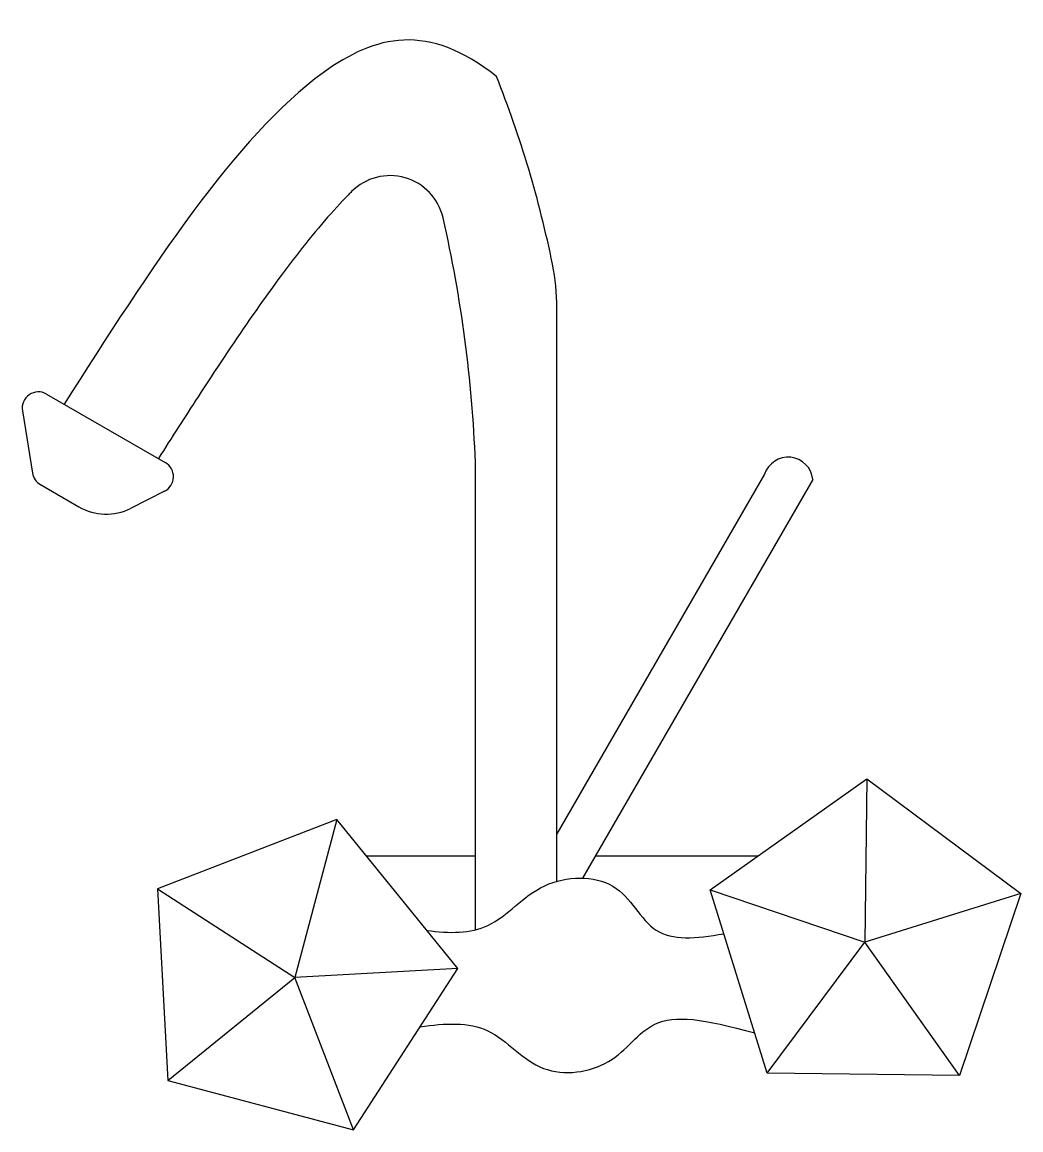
# Model space of a CAD drawing. Header units: millimetres. Extents: x -229.9 to -211.5, y 537.8 to 558.2.
import ezdxf

# ---------------------------------------------------------------- set-up
doc = ezdxf.new("R2010")
doc.units = ezdxf.units.MM

msp = doc.modelspace()

# ---------------------------------------------------------------- linework, layer by layer
for p, q in [((-220.049, 550.143), (-220.049, 552.972)), ((-229.434, 551.385), (-227.251, 550.125)), ((-229.88, 551.077), (-229.694, 549.931)), ((-221.549, 541.529), (-221.549, 550.131)), ((-220.049, 542.422), (-220.049, 550.143)), ((-216.23, 549.91), (-220.049, 543.295)), ((-215.344, 549.816), (-219.579, 542.481)), ((-229.547, 549.719), (-228.839, 549.31)), ((-227.266, 549.597), (-227.889, 549.283)), ((-217.233, 542.265), (-214.351, 544.308)), ((-214.351, 544.308), (-214.386, 541.304)), ((-214.351, 544.308), (-211.518, 542.199)), ((-224.098, 543.557), (-227.394, 542.286)), ((-224.098, 543.557), (-224.871, 540.653)), ((-221.871, 540.816), (-224.098, 543.557)), ((-223.558, 542.893), (-221.549, 542.893)), ((-219.341, 542.893), (-216.348, 542.893)), ((-227.394, 542.286), (-224.871, 540.653)), ((-227.394, 542.286), (-227.204, 538.758)), ((-217.233, 542.265), (-214.386, 541.304)), ((-216.181, 538.893), (-217.233, 542.265)), ((-211.518, 542.199), (-214.386, 541.304)), ((-211.518, 542.199), (-212.648, 538.852)), ((-216.181, 538.893), (-214.386, 541.304)), ((-212.648, 538.852), (-214.386, 541.304)), ((-227.204, 538.758), (-224.871, 540.653)), ((-221.871, 540.816), (-224.871, 540.653)), ((-223.79, 537.85), (-224.871, 540.653)), ((-223.79, 537.85), (-221.871, 540.816)), ((-212.648, 538.852), (-216.181, 538.893)), ((-227.204, 538.758), (-223.79, 537.85))]:
    msp.add_line(p, q)
for centre, radius, start, end in [((-240.205, 549.67), 20.49, 11.5499, 21.6479), ((-223.118, 554.404), 1, 12.8968, 135.0639), ((-245.779, 549.215), 24.247, 2.1656, 12.8968), ((-224.049, 552.972), 4, 0, 11.5499), ((-229.584, 551.126), 0.3, 60, 189.2277), ((-215.797, 549.77), 0.455, 5.8863, 162.046), ((-227.401, 549.865), 0.3, 296.7475, 60), ((-229.397, 549.979), 0.3, 189.2277, 240), ((-228.339, 550.176), 1, 240, 296.7475)]:
    msp.add_arc(centre, radius, start, end)
for points, knots in [([(-221.161, 557.229), (-222.417, 558.227), (-225.024, 557.596), (-227.537, 553.665), (-229.113, 551.2)], [0.418541, 0.418541, 0.418541, 0.418541, 4.596816, 11.623142, 11.623142, 11.623142, 11.623142]), ([(-223.826, 555.11), (-223.845, 555.091), (-223.864, 555.072), (-224.166, 554.763), (-224.471, 554.409), (-225.38, 553.249), (-226.008, 552.322), (-226.891, 550.963), (-227.134, 550.583), (-227.379, 550.199)], [5.900459, 5.900459, 5.900459, 5.900459, 6.003577, 6.003577, 7.541119, 7.541119, 10.455791, 10.455791, 11.55066, 11.55066, 11.55066, 11.55066]), ([(-222.442, 541.518), (-222.03, 541.464), (-221.199, 541.451), (-220.417, 542.509), (-218.847, 542.55), (-218.354, 541.294), (-217.496, 541.367), (-216.981, 541.458)], [1.716398, 1.716398, 1.716398, 1.716398, 5.596998, 9.969067, 14.187124, 18.366914, 22.584838, 22.584838, 22.584838, 22.584838]), ([(-222.564, 539.744), (-222.107, 539.813), (-221.223, 539.861), (-220.417, 538.771), (-218.966, 538.969), (-218.329, 540.035), (-217.355, 539.893), (-216.411, 539.633)], [1.334727, 1.334727, 1.334727, 1.334727, 5.596998, 9.969067, 14.187124, 18.366914, 23.259861, 23.259861, 23.259861, 23.259861])]:
    msp.add_open_spline(points, degree=3, knots=knots)

doc.saveas('drawing.dxf')
